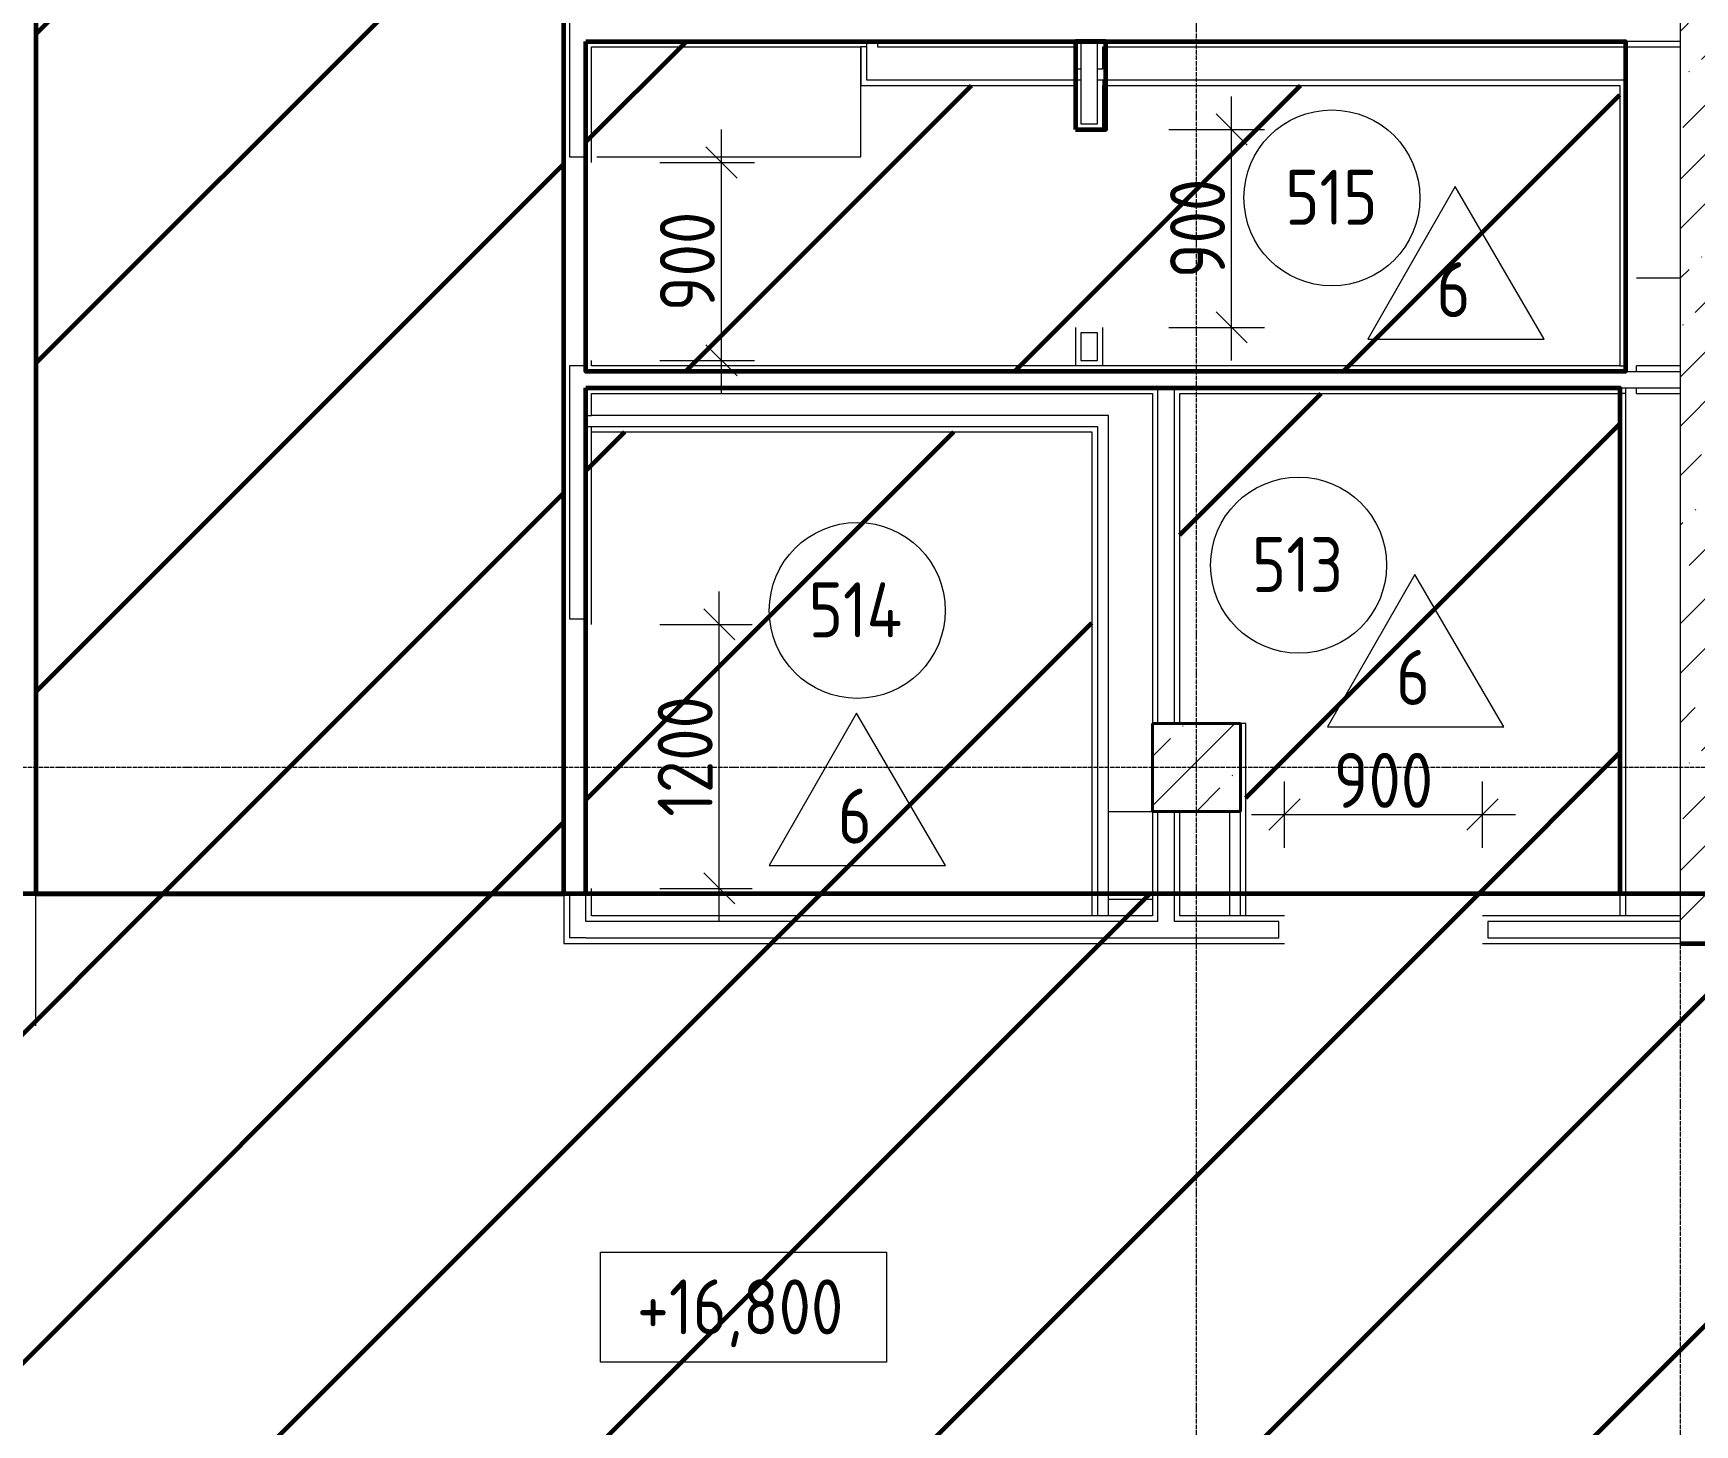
# Model space of a CAD drawing. Header units: millimetres. Extents: x -56773 to 323062, y -262288 to 76460.
# Drawn here: x 34522 to 42074, y -249897 to -243571 of the extents above; entities that cross this region are included whole.
import ezdxf

# ---------------------------------------------------------------- set-up
doc = ezdxf.new("R2010")
doc.units = ezdxf.units.MM
doc.linetypes.add('ADSK_Линия сетки', pattern=[25, 20, -2.5, 0, -2.5])
for name, color, linetype, lineweight in [('1.1)Стяжка керамзит  2 этаж', 5, 'Continuous', 60), ('3.1 Штукатурка внешн стен', 5, 'Continuous', 60), ('Аннотация', 7, 'Continuous', 20), ('Марки помещений', 7, 'Continuous', 20), ('Несущие колонны', 7, 'Continuous', 18), ('Оси', 7, 'Continuous', 9), ('Отметки', 7, 'Continuous', 9), ('Перекрытие', 7, 'Continuous', 18), ('Размеры', 7, 'Continuous', 9), ('Стены наружные', 7, 'Continuous', 18), ('Стены несущие', 7, 'Continuous', 30), ('Стены отделка', 7, 'Continuous', 30), ('Стены штриховка', 7, 'Continuous', 9)]:
    doc.layers.add(name, color=color, linetype=linetype, lineweight=lineweight)
doc.layers.add('Линии', color=7, linetype='Continuous', lineweight=9, true_color=0x00a600)
doc.styles.add('GOST Common_2', font='', dxfattribs={"width": 0.9, "height": 250})
doc.styles.get('GOST Common_2').set_extended_font_data('GOST Common')
doc.dimstyles.new('ADSK_Основной_2_5_мм', dxfattribs={"dimscale": 304.8, "dimtxt": 251.428749, "dimasz": 0.463911, "dimexe": 0.492126, "dimexo": 0.984252, "dimgap": 0.098425, "dimtad": 1, "dimrnd": 0.01, "dimdsep": 46, "dimtxsty": 'GOST Common_2', "dimblk1": 'OBLIQUE', "dimblk2": 'OBLIQUE', "dimsah": 1, "dimcen": 0.09, "dimdle": 0.492126, "dimazin": 2, "dimtfac": 1, "dimtdec": 4, "dimtix": 1, "dimtmove": 0, "dimatfit": 3, "dimfxl": 1, "dimtvp": 1, "dimtolj": 1, "dimtzin": 0, "dimlwd": 20, "dimlwe": 20, "dimarcsym": 2})

# ---------------------------------------------------------------- blocks, each defined once
blk = doc.blocks.new('ADSK_КолоннаЖБ_Прямоугольная - 400x400 мм-1807143-Маркировочный 5-й')
at = {"layer": 'Несущие колонны', "lineweight": 40}
for p, q in [((-200, 200), (200, 200)), ((-200, -200), (-200, 200)), ((200, 200), (200, -200)), ((200, -200), (-200, -200))]:
    blk.add_line(p, q, dxfattribs=at)
blk = doc.blocks.new('ADSK_Марка_Помещение_ОдноЗначение - Номер-159740-Маркировочный 5-й')
at = {"layer": 'Марки помещений'}
blk.add_circle((0, 0), 4, dxfattribs=at)
blk = doc.blocks.new('Высотные отметки - Рамка-12095-Маркировочный 5-й')
at = {"layer": 'Аннотация', "lineweight": 20}
for p, q in [((-6.5, 0), (-6.5, 5)), ((-6.5, 5), (6.5, 5)), ((6.5, 5), (6.5, 0)), ((6.5, 0), (-6.5, 0))]:
    blk.add_line(p, q, dxfattribs=at)
blk = doc.blocks.new('_Oblique')
at = {"color": 0, "linetype": 'ByBlock', "lineweight": -2}
blk.add_line((-0.5, -0.5), (0.5, 0.5), dxfattribs=at)
blk = doc.blocks.new('*D6868')
at = {"layer": 'Defpoints', "color": 0, "transparency": 16777216}
for p in [(37069.4, -246258.7), (37640.2, -246258.7), (37069.4, -247458.7)]:
    blk.add_point(p, dxfattribs=at)
at = {"layer": 'Размеры', "color": 0, "lineweight": 20, "transparency": 16777216}
for p, q in [((37640.2, -247608.7), (37640.2, -246108.7)), ((37369.4, -246258.7), (37790.2, -246258.7)), ((37369.4, -247458.7), (37790.2, -247458.7))]:
    blk.add_line(p, q, dxfattribs=at)
at = {"layer": 'Размеры', "color": 0, "lineweight": 20, "transparency": 16777216, "xscale": 141.4, "yscale": 141.4, "zscale": 141.4}
for p, rotation in [((37640.2, -246258.7), 90), ((37640.2, -247458.7), 270)]:
    blk.add_blockref('_Oblique', p, dxfattribs=dict(at, rotation=rotation))
at = {"layer": 'Размеры', "color": 0, "lineweight": 9, "transparency": 16777216, "insert": (37485.2, -246858.7), "char_height": 250, "width": 700.591, "attachment_point": 5, "rotation": 90, "style": 'GOST Common_2'}
blk.add_mtext('\\A1;1200', dxfattribs=at)
blk = doc.blocks.new('*D6869')
at = {"layer": 'Defpoints', "color": 0, "transparency": 16777216}
for p in [(37069.4, -244158.7), (37650.2, -244158.7), (37069.4, -245058.7)]:
    blk.add_point(p, dxfattribs=at)
at = {"layer": 'Размеры', "color": 0, "lineweight": 20, "transparency": 16777216}
for p, q in [((37650.2, -245208.7), (37650.2, -244008.7)), ((37369.4, -244158.7), (37800.2, -244158.7)), ((37369.4, -245058.7), (37800.2, -245058.7))]:
    blk.add_line(p, q, dxfattribs=at)
at = {"layer": 'Размеры', "color": 0, "lineweight": 20, "transparency": 16777216, "xscale": 141.4, "yscale": 141.4, "zscale": 141.4}
for p, rotation in [((37650.2, -244158.7), 90), ((37650.2, -245058.7), 270)]:
    blk.add_blockref('_Oblique', p, dxfattribs=dict(at, rotation=rotation))
at = {"layer": 'Размеры', "color": 0, "lineweight": 9, "transparency": 16777216, "insert": (37495.2, -244608.7), "char_height": 250, "width": 567.632, "attachment_point": 5, "rotation": 90, "style": 'GOST Common_2'}
blk.add_mtext('\\A1;900', dxfattribs=at)
blk = doc.blocks.new('*D6871')
at = {"layer": 'Defpoints', "color": 0, "transparency": 16777216}
for p in [(41109.4, -247122.7), (40209.4, -247573.7), (41109.4, -247573.7)]:
    blk.add_point(p, dxfattribs=at)
at = {"layer": 'Размеры', "color": 0, "lineweight": 20, "transparency": 16777216}
for p, q in [((40209.4, -247273.7), (40209.4, -246972.7)), ((41109.4, -247273.7), (41109.4, -246972.7)), ((40059.4, -247122.7), (41259.4, -247122.7))]:
    blk.add_line(p, q, dxfattribs=at)
at = {"layer": 'Размеры', "color": 0, "lineweight": 20, "transparency": 16777216, "xscale": 141.4, "yscale": 141.4, "zscale": 141.4, "rotation": 180}
blk.add_blockref('_Oblique', (40209.4, -247122.7), dxfattribs=at)
at = {"layer": 'Размеры', "color": 0, "lineweight": 20, "transparency": 16777216, "xscale": 141.4, "yscale": 141.4, "zscale": 141.4}
blk.add_blockref('_Oblique', (41109.4, -247122.7), dxfattribs=at)
at = {"layer": 'Размеры', "color": 0, "lineweight": 9, "transparency": 16777216, "insert": (40659.4, -246967.7), "char_height": 250, "width": 567.632, "attachment_point": 5, "style": 'GOST Common_2'}
blk.add_mtext('\\A1;900', dxfattribs=at)
blk = doc.blocks.new('*D6872')
at = {"layer": 'Defpoints', "color": 0, "transparency": 16777216}
for p in [(39384.4, -244008.7), (39969.3, -244008.7), (39384.4, -244908.7)]:
    blk.add_point(p, dxfattribs=at)
at = {"layer": 'Размеры', "color": 0, "lineweight": 20, "transparency": 16777216}
for p, q in [((39969.3, -245058.7), (39969.3, -243858.7)), ((39684.4, -244008.7), (40119.3, -244008.7)), ((39684.4, -244908.7), (40119.3, -244908.7))]:
    blk.add_line(p, q, dxfattribs=at)
at = {"layer": 'Размеры', "color": 0, "lineweight": 20, "transparency": 16777216, "xscale": 141.4, "yscale": 141.4, "zscale": 141.4}
for p, rotation in [((39969.3, -244008.7), 90), ((39969.3, -244908.7), 270)]:
    blk.add_blockref('_Oblique', p, dxfattribs=dict(at, rotation=rotation))
at = {"layer": 'Размеры', "color": 0, "lineweight": 9, "transparency": 16777216, "insert": (39814.3, -244458.7), "char_height": 250, "width": 567.632, "attachment_point": 5, "rotation": 90, "style": 'GOST Common_2'}
blk.add_mtext('\\A1;900', dxfattribs=at)
blk = doc.blocks.new('ADSK_Марка_Помещение_ТипПола_ГОСТ21-501-2011 - Отделка пола-1456712-Маркировочный 5-й')
at = {"layer": 'Марки помещений'}
for p, q in [((0, 6.934), (-3.965, 0)), ((4.041, 0), (0, 6.934)), ((-3.965, 0), (4.041, 0))]:
    blk.add_line(p, q, dxfattribs=at)

msp = doc.modelspace()

# ---------------------------------------------------------------- hatches: boundary and pattern name
at = {"layer": '1.1)Стяжка керамзит  2 этаж', "transparency": 33554687}
h = msp.add_hatch(dxfattribs=at)
h.set_pattern_fill('ANSI31', color=5, scale=333)
h.paths.add_polyline_path([(36934.3615, -240958.7359), (36259.3615, -240958.7359), (36259.3615, -241029.7359), (34559.3615, -241029.7359), (34559.3615, -240958.7359), (34534.3615, -240958.7359), (34534.3615, -247483.7359), (36934.3615, -247483.7359)])
h = msp.add_hatch(dxfattribs=at)
h.set_pattern_fill('ANSI31', color=5, scale=333)
h.paths.add_polyline_path([(41734.3615, -243808.7359), (39396.8615, -243808.7359), (39396.8615, -244008.7359), (39259.3615, -244008.7359), (39259.3615, -243808.7359), (38284.3615, -243808.7359), (38284.3615, -243633.7359), (38309.3615, -243633.7359), (38309.3615, -243608.7359), (37034.3615, -243608.7359), (37034.3615, -245108.7359), (41759.3615, -245108.7359), (41759.3615, -245083.7359), (41734.3615, -245083.7359)])
h.paths.add_polyline_path([(39359.3615, -244933.7359), (39359.3615, -245058.7359), (39284.3615, -245058.7359), (39284.3615, -244933.7359)], flags=16)
h = msp.add_hatch(dxfattribs=at)
h.set_pattern_fill('ANSI31', color=5, scale=333)
h.paths.add_polyline_path([(41734.3615, -245208.7359), (39734.3615, -245208.7359), (39734.3615, -246708.7359), (40009.3615, -246708.7359), (40034.3615, -246708.7359), (40034.3615, -247483.7359), (41734.3615, -247483.7359)])
h = msp.add_hatch(dxfattribs=at)
h.set_pattern_fill('ANSI31', color=5, scale=333)
h.paths.add_polyline_path([(39334.3615, -245383.7359), (37059.3615, -245383.7359), (37059.3615, -245358.7359), (37034.3615, -245358.7359), (37034.3615, -247483.7359), (39334.3615, -247483.7359)])
h = msp.add_hatch(dxfattribs=at)
h.set_pattern_fill('ANSI31', color=5, scale=333)
h.paths.add_polyline_path([(8929.3615, -250733.7359), (61559.3615, -250733.7359), (61559.3615, -247483.7359), (8929.3615, -247483.7359)])
at = {"layer": 'Несущие колонны', "lineweight": 9}
h = msp.add_hatch(dxfattribs=at)
h.set_pattern_fill('FP_1', color=256, style=0, pattern_type=2)
h.set_pattern_definition([(45, (9.36, -250313.7), (-224.5064, 224.5064), []), (45, (233.87, -250313.7), (-224.5064, 224.5064), [396.875, -79.375, 3.353, -76.022])])
h.paths.add_polyline_path([(40009.3615, -247108.7359), (40009.3615, -246708.7359), (39609.3615, -246708.7359), (39609.3615, -247108.7359), (39959.3615, -247108.7359)])
at = {"layer": 'Стены наружные', "lineweight": 9}
h = msp.add_hatch(dxfattribs=at)
h.set_pattern_fill('FP_2', color=256, style=0, pattern_type=2)
h.set_pattern_definition([(45, (9.36, -250313.7), (84.18955, 308.69595), [396.875, -79.375, 3.353, -76.022])])
h.paths.add_polyline_path([(42009.3615, -247708.7359), (42209.3615, -247708.7359), (42209.3615, -244562.7272), (42189.3615, -244562.7272), (42189.3615, -243381.782), (42209.3615, -243377.1189), (42209.3615, -239108.7359), (42009.3615, -239108.7359), (42009.3615, -247683.7359)])

# ---------------------------------------------------------------- linework, layer by layer
at = {"layer": '1.1)Стяжка керамзит  2 этаж'}
for points in [[(34534.3615, -247483.7359), (36934.3615, -247483.7359), (36934.3615, -240958.7359), (34534.3615, -240958.7359)], [(37034.3615, -243608.7359), (41759.3615, -243608.7359), (41759.3615, -245108.7359), (37034.3615, -245108.7359)], [(39259.3615, -244008.7359), (39396.8615, -244008.7359), (39396.8615, -243608.7359), (39259.3615, -243608.7359)], [(37034.3615, -245183.7359), (41734.3615, -245183.7359), (41734.3615, -247483.7359), (37034.3615, -247483.7359)], [(8929.3615, -250733.7359), (61559.3615, -250733.7359), (61559.3615, -247483.7359), (8929.3615, -247483.7359)]]:
    msp.add_lwpolyline(points, close=True, dxfattribs=at)
at = {"layer": '3.1 Штукатурка внешн стен'}
msp.add_lwpolyline([(42009.3615, -247708.7359), (45809.3615, -247708.7359), (45809.3615, -243808.7359), (49584.3615, -243808.7359)], dxfattribs=at)
at = {"layer": 'Линии', "color": 7}
for p, q in [((38284.3615, -244133.7359), (38284.3615, -243633.7359)), ((37084.3615, -244133.7359), (38284.3615, -244133.7359))]:
    msp.add_line(p, q, dxfattribs=at)
at = {"layer": 'Несущие колонны', "lineweight": 9}
for p, q in [((39634.3615, -246708.7359), (39609.3615, -246708.7359)), ((39609.3615, -246708.7359), (39609.3615, -247108.7359)), ((39709.3615, -246708.7359), (39634.3615, -246708.7359)), ((39734.3615, -246708.7359), (39709.3615, -246708.7359)), ((40009.3615, -246708.7359), (39734.3615, -246708.7359)), ((40009.3615, -247108.7359), (40009.3615, -246708.7359)), ((39609.3615, -247108.7359), (39634.3615, -247108.7359)), ((39634.3615, -247108.7359), (39709.3615, -247108.7359)), ((39709.3615, -247108.7359), (39734.3615, -247108.7359)), ((39734.3615, -247108.7359), (39959.3615, -247108.7359)), ((39959.3615, -247108.7359), (40009.3615, -247108.7359))]:
    msp.add_line(p, q, dxfattribs=at)
at = {"layer": 'Оси', "color": 253, "linetype": 'ADSK_Линия сетки', "lineweight": 5, "true_color": 0xaaaaaa}
for p, q in [((39809.3615, -261287.5872), (39809.3615, -240286.2598)), ((42009.3615, -261287.5872), (42009.3615, -240286.2598)), ((62528.5982, -246908.7359), (-25230.7352, -246908.7359))]:
    msp.add_line(p, q, dxfattribs=at)
at = {"layer": 'Перекрытие'}
for p, q in [((41809.3615, -244683.7359), (42009.3615, -244683.7359)), ((39409.3615, -247108.7359), (39609.3615, -247108.7359)), ((39609.3615, -247508.7359), (39409.3615, -247508.7359))]:
    msp.add_line(p, q, dxfattribs=at)
at = {"layer": 'Стены несущие', "lineweight": 9}
for p, q in [((34534.3615, -248083.7359), (34534.3615, -240958.7359)), ((36934.3615, -242233.7359), (36934.3615, -244158.7359)), ((37059.3615, -244158.7359), (37059.3615, -243633.7359)), ((37059.3615, -243633.7359), (38284.3615, -243633.7359)), ((38359.3615, -243633.7359), (39259.3615, -243633.7359)), ((39259.3615, -243633.7359), (39259.3615, -243733.7359)), ((39384.3615, -243633.7359), (42009.3615, -243633.7359)), ((39384.3615, -243733.7359), (39384.3615, -243633.7359)), ((42009.3615, -245083.7359), (42009.3615, -243633.7359)), ((39259.3615, -243808.7359), (39259.3615, -244008.7359)), ((39384.3615, -244008.7359), (39384.3615, -243808.7359)), ((39259.3615, -244908.7359), (39259.3615, -245083.7359)), ((39384.3615, -245083.7359), (39384.3615, -244908.7359)), ((36934.3615, -245058.7359), (36934.3615, -246258.7359)), ((37059.3615, -245083.7359), (37059.3615, -245058.7359)), ((41734.3615, -245083.7359), (37059.3615, -245083.7359)), ((42009.3615, -245083.7359), (41809.3615, -245083.7359)), ((37059.3615, -245308.7359), (37059.3615, -245208.7359)), ((37059.3615, -245208.7359), (39609.3615, -245208.7359)), ((39609.3615, -245208.7359), (39609.3615, -246708.7359)), ((39734.3615, -245208.7359), (41734.3615, -245208.7359)), ((39734.3615, -246708.7359), (39734.3615, -245208.7359)), ((41809.3615, -245208.7359), (42009.3615, -245208.7359)), ((42009.3615, -247583.7359), (42009.3615, -245208.7359)), ((39409.3615, -245308.7359), (37059.3615, -245308.7359)), ((39409.3615, -247583.7359), (39409.3615, -245308.7359)), ((37059.3615, -246258.7359), (37059.3615, -245383.7359)), ((39609.3615, -247108.7359), (39609.3615, -247583.7359)), ((39734.3615, -247583.7359), (39734.3615, -247108.7359)), ((39959.3615, -247108.7359), (39959.3615, -247583.7359)), ((36934.3615, -247458.7359), (36934.3615, -247708.7359)), ((37059.3615, -247583.7359), (37059.3615, -247458.7359)), ((39609.3615, -247583.7359), (37059.3615, -247583.7359)), ((40209.3615, -247583.7359), (39734.3615, -247583.7359)), ((42009.3615, -247583.7359), (41109.3615, -247583.7359)), ((36934.3615, -247708.7359), (40209.3615, -247708.7359)), ((41109.3615, -247708.7359), (43134.3615, -247708.7359))]:
    msp.add_line(p, q, dxfattribs=at)
at = {"layer": 'Стены отделка', "lineweight": 9}
for p, q in [((38284.3615, -243633.7359), (38284.3615, -243808.7359)), ((38284.3615, -243808.7359), (39259.3615, -243808.7359)), ((39384.3615, -243808.7359), (41734.3615, -243808.7359)), ((41734.3615, -243808.7359), (41734.3615, -245083.7359)), ((41734.3615, -245208.7359), (41734.3615, -247583.7359)), ((37059.3615, -245383.7359), (39334.3615, -245383.7359)), ((39334.3615, -245383.7359), (39334.3615, -247583.7359)), ((40034.3615, -246708.7359), (40009.3615, -246708.7359)), ((40034.3615, -247583.7359), (40034.3615, -246708.7359))]:
    msp.add_line(p, q, dxfattribs=at)
at = {"layer": 'Стены штриховка', "lineweight": 9}
for p, q in [((36959.3615, -242258.7359), (36959.3615, -244133.7359)), ((42009.3615, -243633.7359), (42009.3615, -243508.7359)), ((37034.3615, -244133.7359), (37034.3615, -243608.7359)), ((39284.3615, -243608.7359), (37034.3615, -243608.7359)), ((38309.3615, -243633.7359), (38284.3615, -243633.7359)), ((38309.3615, -243608.7359), (38309.3615, -243783.7359)), ((38359.3615, -243608.7359), (38359.3615, -243633.7359)), ((39284.3615, -243608.7359), (39284.3615, -243983.7359)), ((42009.3615, -243608.7359), (39359.3615, -243608.7359)), ((39359.3615, -243983.7359), (39359.3615, -243608.7359)), ((38309.3615, -243783.7359), (39284.3615, -243783.7359)), ((39259.3615, -243733.7359), (39284.3615, -243733.7359)), ((39259.3615, -243808.7359), (39259.3615, -243783.7359)), ((39359.3615, -243733.7359), (39384.3615, -243733.7359)), ((39359.3615, -243783.7359), (41759.3615, -243783.7359)), ((39384.3615, -243783.7359), (39384.3615, -243808.7359)), ((41759.3615, -245108.7359), (41759.3615, -243783.7359)), ((39284.3615, -243983.7359), (39359.3615, -243983.7359)), ((36959.3615, -244133.7359), (37034.3615, -244133.7359)), ((39359.3615, -244933.7359), (39284.3615, -244933.7359)), ((39284.3615, -244933.7359), (39284.3615, -245058.7359)), ((39359.3615, -245058.7359), (39359.3615, -244933.7359)), ((39284.3615, -245058.7359), (39359.3615, -245058.7359)), ((36959.3615, -245083.7359), (36959.3615, -246233.7359)), ((37034.3615, -245083.7359), (36959.3615, -245083.7359)), ((37034.3615, -245108.7359), (37034.3615, -245083.7359)), ((37034.3615, -245108.7359), (42009.3615, -245108.7359)), ((41734.3615, -245083.7359), (41759.3615, -245083.7359)), ((41809.3615, -245108.7359), (41809.3615, -245083.7359)), ((42009.3615, -245208.7359), (42009.3615, -245083.7359)), ((37034.3615, -246233.7359), (37034.3615, -245183.7359)), ((37034.3615, -245183.7359), (39634.3615, -245183.7359)), ((39634.3615, -246708.7359), (39634.3615, -245183.7359)), ((39709.3615, -245183.7359), (42009.3615, -245183.7359)), ((39709.3615, -246708.7359), (39709.3615, -245183.7359)), ((41759.3615, -245208.7359), (41734.3615, -245208.7359)), ((41759.3615, -245183.7359), (41759.3615, -247583.7359)), ((41809.3615, -245208.7359), (41809.3615, -245183.7359)), ((37034.3615, -245308.7359), (37059.3615, -245308.7359)), ((37034.3615, -245358.7359), (39359.3615, -245358.7359)), ((37059.3615, -245383.7359), (37059.3615, -245358.7359)), ((39359.3615, -245358.7359), (39359.3615, -247583.7359)), ((36959.3615, -246233.7359), (37034.3615, -246233.7359)), ((39609.3615, -246708.7359), (39734.3615, -246708.7359)), ((40009.3615, -247583.7359), (40009.3615, -246708.7359)), ((39734.3615, -247108.7359), (39609.3615, -247108.7359)), ((39634.3615, -247608.7359), (39634.3615, -247108.7359)), ((39709.3615, -247608.7359), (39709.3615, -247108.7359)), ((40009.3615, -247108.7359), (39959.3615, -247108.7359)), ((37034.3615, -247483.7359), (36959.3615, -247483.7359)), ((36959.3615, -247483.7359), (36959.3615, -247683.7359)), ((37034.3615, -247608.7359), (37034.3615, -247483.7359)), ((39634.3615, -247608.7359), (37034.3615, -247608.7359)), ((40184.3615, -247608.7359), (39709.3615, -247608.7359)), ((40184.3615, -247683.7359), (40184.3615, -247608.7359)), ((41134.3615, -247608.7359), (41134.3615, -247683.7359)), ((42009.3615, -247608.7359), (41134.3615, -247608.7359)), ((42009.3615, -247708.7359), (42009.3615, -247583.7359)), ((37034.3615, -247683.7359), (36959.3615, -247683.7359)), ((37034.3615, -247683.7359), (40184.3615, -247683.7359)), ((41134.3615, -247683.7359), (42009.3615, -247683.7359))]:
    msp.add_line(p, q, dxfattribs=at)

# ---------------------------------------------------------------- block references
at = {"layer": 'Марки помещений', "xscale": 99.99999999999993, "yscale": 99.99999999999993, "zscale": 99.99999999999993}
for name, p in [('ADSK_Марка_Помещение_ОдноЗначение - Номер-159740-Маркировочный 5-й', (40424.9203, -244319.7122)), ('ADSK_Марка_Помещение_ТипПола_ГОСТ21-501-2011 - Отделка пола-1456712-Маркировочный 5-й', (40985.2385, -244961.8899)), ('ADSK_Марка_Помещение_ОдноЗначение - Номер-159740-Маркировочный 5-й', (40273.6308, -245989.2843)), ('ADSK_Марка_Помещение_ОдноЗначение - Номер-159740-Маркировочный 5-й', (38267.5824, -246195.328)), ('ADSK_Марка_Помещение_ТипПола_ГОСТ21-501-2011 - Отделка пола-1456712-Маркировочный 5-й', (40801.7055, -246724.9984)), ('ADSK_Марка_Помещение_ТипПола_ГОСТ21-501-2011 - Отделка пола-1456712-Маркировочный 5-й', (38264.077, -247355.2644))]:
    msp.add_blockref(name, p, dxfattribs=at)
at = {"layer": 'Несущие колонны', "lineweight": 40, "rotation": 89.9999999999999}
msp.add_blockref('ADSK_КолоннаЖБ_Прямоугольная - 400x400 мм-1807143-Маркировочный 5-й', (39809.3615, -246908.7359), dxfattribs=at)
at = {"layer": 'Отметки', "lineweight": 20, "xscale": 99.99999999999993, "yscale": 99.99999999999993, "zscale": 99.99999999999993}
msp.add_blockref('Высотные отметки - Рамка-12095-Маркировочный 5-й', (37750.8804, -249613.003), dxfattribs=at)

# ---------------------------------------------------------------- texts
at = {"layer": 'Марки помещений', "lineweight": 9, "char_height": 250, "attachment_point": 1, "style": 'GOST Common_2'}
for s, insert, width in [('515', (40212.5131, -244191.9872), 526.708687), ('\\fGOST Common|b0|i0|c204|p34|;\\W.9;6', (40899.9061, -244611.8807), 194.810062), ('513', (40061.2236, -245861.5592), 526.708687), ('514', (38046.6251, -246067.603), 548.35425), ('\\fGOST Common|b0|i0|c204|p34|;\\W.9;6', (40716.3732, -246374.9891), 194.810062), ('\\fGOST Common|b0|i0|c204|p34|;\\W.9;6', (38178.7447, -247005.2552), 194.810062)]:
    msp.add_mtext(s, dxfattribs=dict(at, insert=insert, width=width))
at = {"layer": 'Отметки', "lineweight": 20, "insert": (37265.6342, -249236.2959), "char_height": 250, "width": 1164.590943, "attachment_point": 1, "line_spacing_factor": 1.022761, "style": 'GOST Common_2'}
msp.add_mtext('+16,800', dxfattribs=at)

# ---------------------------------------------------------------- dimensions: what is measured, and where the dimension line sits
at = {"layer": 'Размеры', "lineweight": 9}
for base, p1, p2, override, picture, middle in [((39969.2817, -244008.7359), (39384.3615, -244908.7359), (39384.3615, -244008.7359), {"dimpost": '<>', "dimfxl": 900}, '*D6872', (39814.2817, -244458.7359)), ((37650.2307, -244158.7359), (37069.3615, -245058.7359), (37069.3615, -244158.7359), {"dimpost": '<>', "dimfxl": 900}, '*D6869', (37495.2307, -244608.7359)), ((37640.2307, -246258.7359), (37069.3615, -247458.7359), (37069.3615, -246258.7359), {"dimpost": '<>', "dimfxl": 1200}, '*D6868', (37485.2307, -246858.7359))]:
    dim = msp.add_linear_dim(base=base, p1=p1, p2=p2, angle=90, dimstyle='ADSK_Основной_2_5_мм', override=override, dxfattribs=at)
    dim.commit()
    dim.dimension.update_dxf_attribs({"geometry": picture, "text_midpoint": middle})
dim = msp.add_linear_dim(base=(41109.3615, -247122.659), p1=(40209.3615, -247573.7359), p2=(41109.3615, -247573.7359), dimstyle='ADSK_Основной_2_5_мм', override={"dimpost": '<>', "dimfxl": 900}, dxfattribs=at)
dim.commit()
dim.dimension.update_dxf_attribs({"geometry": '*D6871', "text_midpoint": (40659.3615, -246967.659)})

doc.saveas('drawing.dxf')
